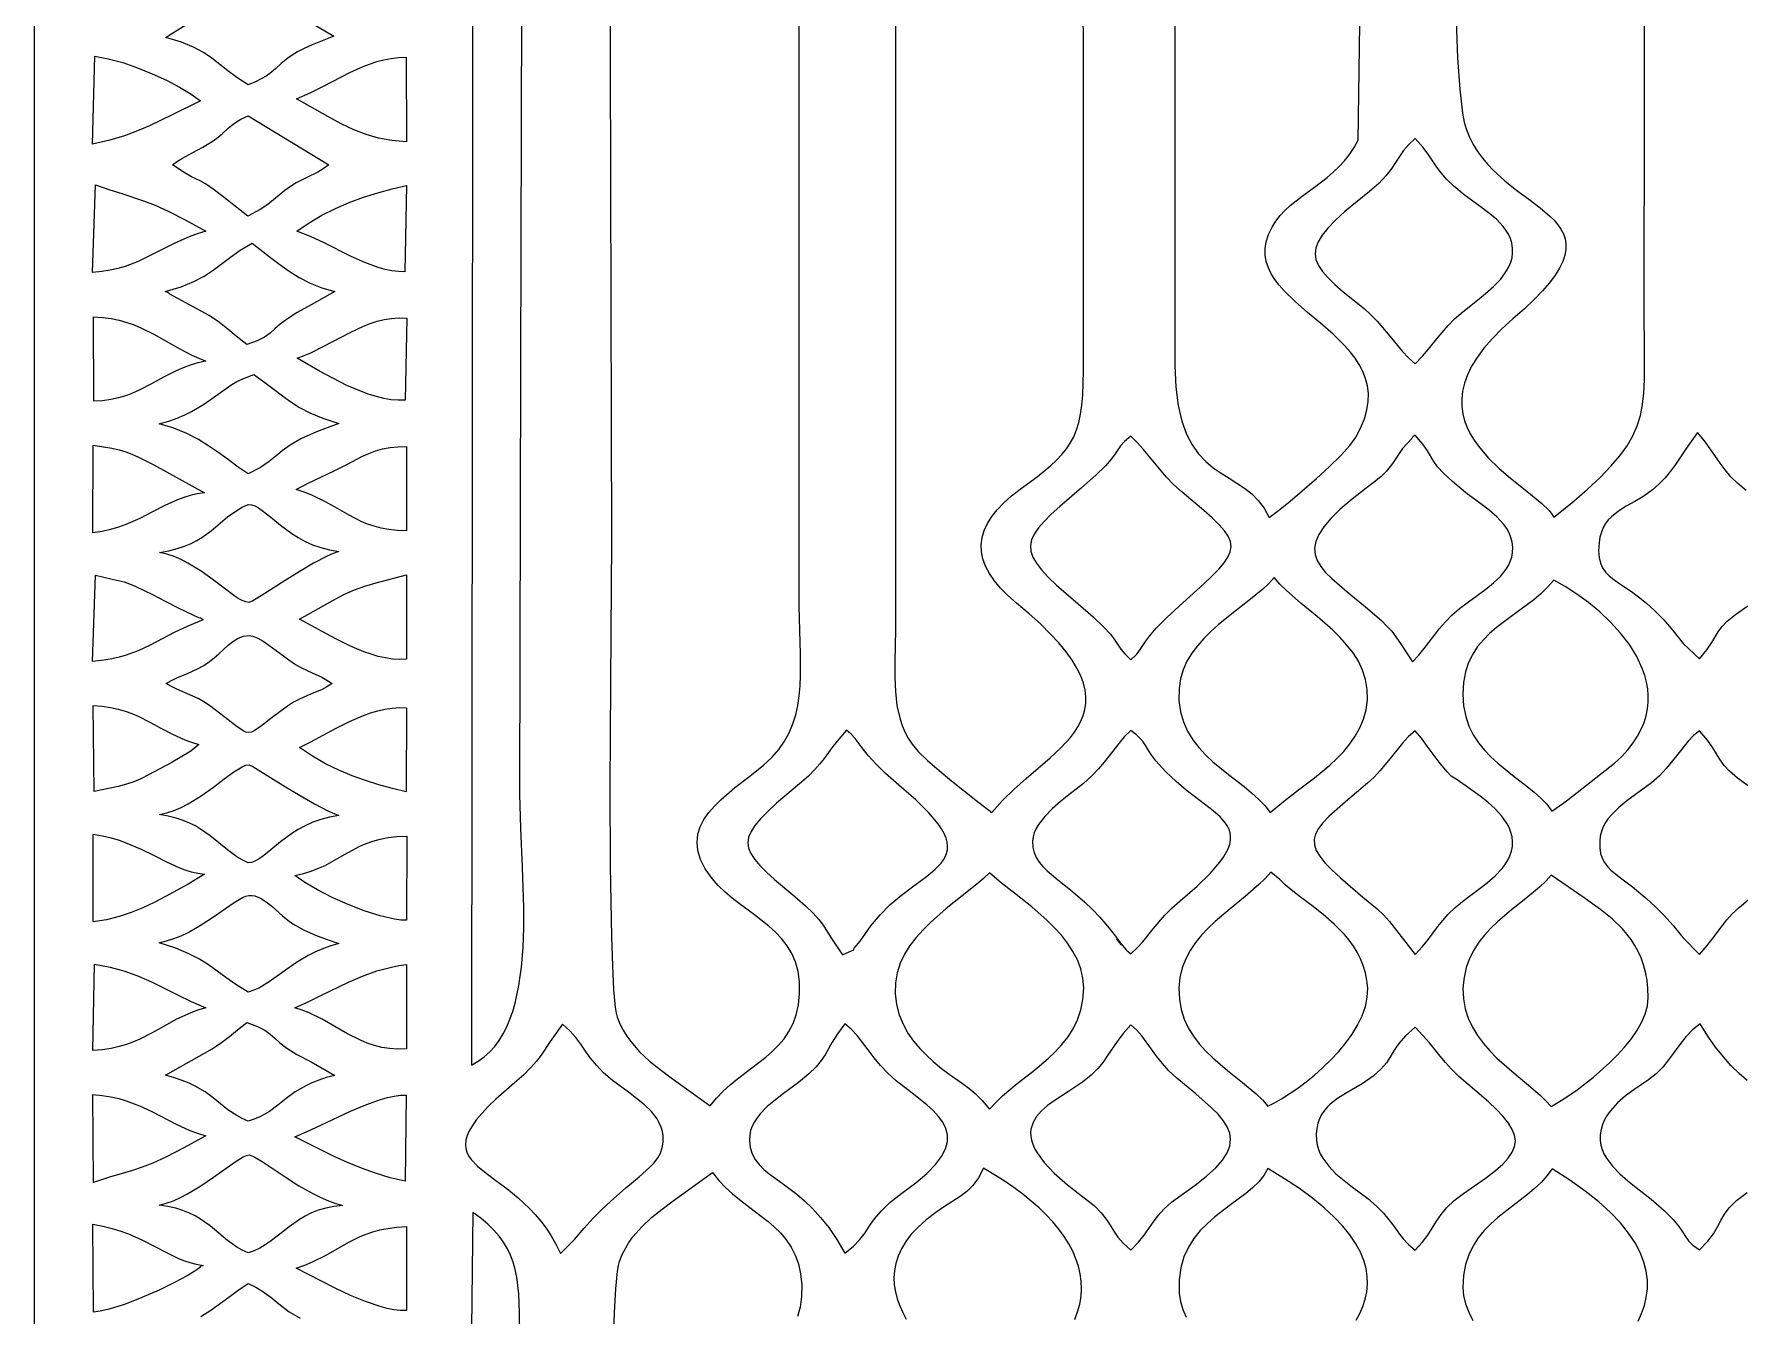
# Model space of a CAD drawing. Header units: millimetres. Extents: x 19522 to 20482, y 3580 to 5050.
# Drawn here: x 19522 to 20115, y 4254 to 4700 of the extents above; entities that cross this region are included whole.
import ezdxf

# ---------------------------------------------------------------- set-up
doc = ezdxf.new("R2010")
doc.units = ezdxf.units.MM
doc.header["$MEASUREMENT"] = 0
doc.layers.add('Default', color=7, linetype='Continuous')
doc.layers.add('Layer_1', color=1, linetype='Continuous')

msp = doc.modelspace()

# ---------------------------------------------------------------- linework, layer by layer
at = {"layer": 'Default'}
msp.add_lwpolyline([(19521.72, 3580.47), (20481.72, 3580.47), (20481.72, 5050.47), (19521.72, 5050.47)], close=True, dxfattribs=at)
at = {"layer": 'Layer_1'}
for points in [[(19674.39, 4898.93), (19673.83, 4341.27), (19676.11, 4342.57), (19678.2, 4344.09), (19680.1, 4345.82), (19681.83, 4347.74), (19683.39, 4349.85), (19684.79, 4352.13), (19686.04, 4354.58), (19687.14, 4357.18), (19688.11, 4359.92), (19688.94, 4362.78), (19690.26, 4368.86), (19691.16, 4375.31), (19691.7, 4382.06), (19691.94, 4389), (19691.95, 4396.04), (19691.5, 4410.09), (19690.87, 4423.46), (19690.55, 4435.44), (19690.95, 4583.75), (19691.57, 4834.69), (19691.62, 4898.93)], [(19918.39, 4822.85), (19918.29, 4584.37), (19918.59, 4576.85), (19919.4, 4570.44), (19920.66, 4565.04), (19922.31, 4560.52), (19924.3, 4556.76), (19926.55, 4553.64), (19929.02, 4551.04), (19931.64, 4548.84), (19934.36, 4546.93), (19937.11, 4545.19), (19939.84, 4543.49), (19942.48, 4541.72), (19944.99, 4539.75), (19947.29, 4537.47), (19949.34, 4534.76), (19951.06, 4531.5), (19954.3, 4533.93), (19958.33, 4537.18), (19967.49, 4545.08), (19971.96, 4549.21), (19975.93, 4553.11), (19979.07, 4556.52), (19981.06, 4559.18), (19982.87, 4562.58), (19984.2, 4565.82), (19985.06, 4568.91), (19985.5, 4571.85), (19985.55, 4574.65), (19985.23, 4577.32), (19984.57, 4579.88), (19983.62, 4582.33), (19982.4, 4584.67), (19980.94, 4586.93), (19979.27, 4589.11), (19977.43, 4591.21), (19973.34, 4595.24), (19968.93, 4599.09), (19964.44, 4602.84), (19960.14, 4606.57), (19956.26, 4610.34), (19954.55, 4612.27), (19953.06, 4614.23), (19951.79, 4616.25), (19950.79, 4618.32), (19950.08, 4620.46), (19949.7, 4622.68), (19949.68, 4624.98), (19950.04, 4627.38), (19950.83, 4629.89), (19952.08, 4632.5), (19953.36, 4634.54), (19954.87, 4636.45), (19956.57, 4638.24), (19958.42, 4639.94), (19962.49, 4643.19), (19966.82, 4646.38), (19971.19, 4649.74), (19973.31, 4651.54), (19975.34, 4653.45), (19977.26, 4655.5), (19979.04, 4657.71), (19980.65, 4660.12), (19982.05, 4662.73), (19985.14, 4880.44)], [(19721.55, 4870.1), (19722.09, 4647.65), (19722.45, 4523.22), (19722.19, 4491.45), (19721.92, 4438.01), (19722.02, 4410.34), (19722.41, 4385.85), (19722.74, 4375.69), (19723.18, 4367.41), (19723.73, 4361.36), (19724.06, 4359.29), (19724.42, 4357.91), (19725.39, 4355.57), (19726.51, 4353.38), (19727.76, 4351.33), (19729.14, 4349.4), (19732.21, 4345.87), (19735.64, 4342.67), (19739.33, 4339.71), (19743.18, 4336.88), (19750.99, 4331.22), (19756.76, 4327.07), (19758.96, 4329.75), (19761.3, 4332.17), (19763.73, 4334.39), (19766.23, 4336.45), (19771.28, 4340.29), (19776.13, 4344.06), (19778.4, 4346.04), (19780.51, 4348.15), (19782.43, 4350.43), (19784.12, 4352.93), (19785.54, 4355.69), (19786.65, 4358.77), (19787.43, 4362.21), (19787.83, 4366.06), (19787.79, 4370.14), (19787.29, 4373.8), (19786.38, 4377.09), (19785.09, 4380.06), (19783.48, 4382.74), (19781.59, 4385.19), (19779.46, 4387.44), (19777.15, 4389.53), (19772.15, 4393.45), (19766.94, 4397.28), (19764.38, 4399.27), (19761.9, 4401.37), (19759.56, 4403.63), (19757.4, 4406.09), (19755, 4409.5), (19753.37, 4412.73), (19752.46, 4415.79), (19752.19, 4418.7), (19752.5, 4421.46), (19753.32, 4424.09), (19754.59, 4426.59), (19756.25, 4428.99), (19758.21, 4431.28), (19760.43, 4433.49), (19765.36, 4437.69), (19770.5, 4441.67), (19775.32, 4445.53), (19778.17, 4448.2), (19780.58, 4450.96), (19782.58, 4453.82), (19784.2, 4456.77), (19785.49, 4459.83), (19786.48, 4462.98), (19787.2, 4466.24), (19787.7, 4469.61), (19788, 4473.09), (19788.14, 4476.68), (19788.1, 4484.21), (19787.87, 4492.23), (19787.73, 4500.76), (19787.72, 4765.03)], [(19821.22, 4765.92), (19821.16, 4492.6), (19820.96, 4481.39), (19820.93, 4476.11), (19821.12, 4471.04), (19821.68, 4466.17), (19822.74, 4461.5), (19823.5, 4459.24), (19824.44, 4457.03), (19825.57, 4454.87), (19826.92, 4452.76), (19829.09, 4450.22), (19832.35, 4447.08), (19836.33, 4443.59), (19840.68, 4439.98), (19849.05, 4433.33), (19854.63, 4429.01), (19858.34, 4433.22), (19862.38, 4437.15), (19866.59, 4440.88), (19870.82, 4444.47), (19874.9, 4448), (19878.66, 4451.53), (19881.95, 4455.12), (19883.37, 4456.97), (19884.6, 4458.86), (19885.63, 4460.8), (19886.45, 4462.8), (19887.02, 4464.86), (19887.33, 4467.01), (19887.36, 4469.24), (19887.08, 4471.56), (19886.48, 4473.99), (19885.54, 4476.52), (19884.24, 4479.18), (19882.55, 4481.96), (19880.46, 4484.88), (19877.95, 4487.95), (19874.99, 4491.17), (19871.56, 4494.55), (19867.65, 4498.1), (19863.24, 4501.83), (19860.25, 4504.43), (19857.68, 4507.02), (19855.53, 4509.58), (19853.8, 4512.12), (19852.48, 4514.64), (19851.57, 4517.14), (19851.07, 4519.63), (19850.98, 4522.1), (19851.29, 4524.56), (19852.01, 4527), (19853.12, 4529.43), (19854.62, 4531.85), (19856.52, 4534.26), (19858.81, 4536.66), (19861.49, 4539.05), (19864.56, 4541.43), (19870.37, 4545.74), (19875.16, 4549.63), (19877.19, 4551.51), (19878.99, 4553.4), (19880.57, 4555.36), (19881.94, 4557.41), (19883.11, 4559.61), (19884.09, 4561.98), (19884.89, 4564.58), (19885.52, 4567.44), (19885.99, 4570.61), (19886.3, 4574.13), (19886.51, 4582.38), (19886.44, 4821.24)], [(20016.05, 4704.18), (20016.58, 4691.28), (20017.33, 4680.46), (20018.31, 4672.1), (20018.9, 4668.96), (20019.56, 4666.57), (20020.69, 4663.76), (20022.02, 4661.14), (20023.54, 4658.69), (20025.22, 4656.4), (20027.03, 4654.25), (20028.95, 4652.24), (20033.01, 4648.55), (20037.22, 4645.23), (20041.36, 4642.15), (20045.24, 4639.22), (20048.66, 4636.31), (20050.14, 4634.83), (20051.43, 4633.31), (20052.51, 4631.75), (20053.35, 4630.12), (20053.92, 4628.42), (20054.21, 4626.62), (20054.19, 4624.72), (20053.83, 4622.7), (20053.1, 4620.55), (20051.99, 4618.25), (20050.47, 4615.79), (20048.52, 4613.15), (20046.1, 4610.33), (20043.19, 4607.3), (20039.78, 4604.06), (20035.83, 4600.59), (20031.92, 4597.08), (20028.55, 4593.68), (20025.7, 4590.39), (20023.34, 4587.2), (20021.45, 4584.11), (20020, 4581.12), (20018.96, 4578.24), (20018.3, 4575.44), (20018, 4572.75), (20018.04, 4570.14), (20018.39, 4567.62), (20019.01, 4565.19), (20019.89, 4562.84), (20021, 4560.58), (20022.31, 4558.4), (20023.8, 4556.3), (20027.2, 4552.32), (20030.98, 4548.63), (20034.95, 4545.22), (20038.88, 4542.05), (20042.56, 4539.13), (20045.8, 4536.43), (20048.37, 4533.93), (20049.34, 4532.75), (20050.06, 4531.61), (20056.24, 4536.7), (20061.56, 4541.29), (20066.09, 4545.47), (20069.88, 4549.34), (20073.01, 4552.98), (20075.54, 4556.48), (20077.52, 4559.92), (20079.02, 4563.4), (20080.11, 4567), (20080.85, 4570.81), (20081.31, 4574.92), (20081.53, 4579.42), (20081.57, 4589.92), (20081.48, 4603.03), (20081.72, 4824.48)], [(20116.86, 4540.96), (20113.96, 4543.37), (20111.59, 4545.73), (20109.59, 4548.06), (20107.81, 4550.43), (20104.35, 4555.42), (20102.36, 4558.15), (20100.01, 4561.08), (20095.85, 4555.17), (20092.33, 4549.98), (20090.58, 4547.6), (20088.72, 4545.35), (20086.67, 4543.2), (20084.32, 4541.13), (20081.27, 4538.95), (20078.21, 4537.12), (20075.23, 4535.45), (20072.47, 4533.74), (20070.02, 4531.8), (20068.95, 4530.69), (20068.01, 4529.45), (20067.2, 4528.05), (20066.55, 4526.48), (20066.05, 4524.71), (20065.74, 4522.72), (20065.59, 4519.94), (20065.74, 4517.63), (20066.2, 4515.68), (20066.95, 4514.04), (20067.98, 4512.6), (20069.28, 4511.3), (20070.84, 4510.05), (20072.65, 4508.77), (20076.99, 4505.8), (20079.5, 4503.94), (20082.22, 4501.74), (20085.14, 4499.1), (20088.26, 4495.94), (20091.55, 4492.19), (20095.02, 4487.76), (20100.69, 4482.38), (20103.23, 4485.57), (20104.9, 4488.06), (20107.12, 4491.85), (20108.42, 4493.59), (20110.33, 4495.52), (20113.23, 4497.87), (20117.5, 4500.86)], [(20118.01, 4437.95), (20113.91, 4440.92), (20111.09, 4443.34), (20109.19, 4445.41), (20107.84, 4447.33), (20105.34, 4451.5), (20103.46, 4454.16), (20100.69, 4457.45), (20098.6, 4455.82), (20096.71, 4453.87), (20093.11, 4449.3), (20091.22, 4446.82), (20089.13, 4444.29), (20086.76, 4441.78), (20084, 4439.37), (20078.37, 4435.27), (20075.42, 4433.1), (20072.59, 4430.79), (20070.07, 4428.27), (20068.97, 4426.93), (20068.01, 4425.52), (20067.21, 4424.03), (20066.59, 4422.47), (20066.17, 4420.82), (20065.97, 4419.08), (20065.99, 4416.79), (20066.27, 4414.83), (20066.81, 4413.13), (20067.6, 4411.62), (20068.63, 4410.25), (20069.9, 4408.95), (20073.16, 4406.31), (20077.33, 4403.16), (20082.36, 4399.01), (20085.2, 4396.4), (20088.23, 4393.34), (20091.47, 4389.77), (20094.9, 4385.62), (20100.69, 4379.69), (20103.36, 4382.84), (20105.41, 4385.48), (20108.61, 4389.79), (20110.19, 4391.76), (20112.07, 4393.8), (20114.46, 4396.06), (20117.6, 4398.68)], [(20117.19, 4335.87), (20114.48, 4338.31), (20111.73, 4341.03), (20108.97, 4344.08), (20106.23, 4347.49), (20103.54, 4351.32), (20100.94, 4355.61), (20098.23, 4353.45), (20095.89, 4351.03), (20093.81, 4348.45), (20091.86, 4345.78), (20089.92, 4343.13), (20087.87, 4340.57), (20085.59, 4338.2), (20082.95, 4336.09), (20077.87, 4332.7), (20074.99, 4330.57), (20072.19, 4328.13), (20069.68, 4325.37), (20068.6, 4323.87), (20067.68, 4322.28), (20066.95, 4320.61), (20066.43, 4318.85), (20066.14, 4317), (20066.13, 4315.05), (20066.35, 4313.46), (20066.81, 4311.92), (20067.46, 4310.41), (20068.3, 4308.95), (20070.42, 4306.15), (20072.98, 4303.52), (20075.8, 4301.05), (20078.68, 4298.76), (20083.9, 4294.68), (20088.41, 4290.72), (20091.47, 4287.61), (20093.46, 4285.2), (20094.77, 4283.28), (20095.76, 4281.68), (20096.83, 4280.22), (20098.35, 4278.73), (20100.69, 4277), (20103.57, 4280.02), (20105.53, 4282.65), (20106.91, 4285.02), (20108.05, 4287.24), (20109.3, 4289.42), (20111.02, 4291.69), (20113.55, 4294.15), (20117.23, 4296.92)], [(19883.47, 4252.81), (19884.49, 4255.48), (19885.23, 4258.14), (19885.68, 4260.8), (19885.86, 4263.46), (19885.77, 4266.11), (19885.41, 4268.74), (19884.78, 4271.37), (19883.91, 4273.98), (19882.78, 4276.58), (19881.41, 4279.15), (19879.8, 4281.7), (19877.96, 4284.23), (19875.89, 4286.73), (19873.59, 4289.19), (19871.08, 4291.63), (19868.36, 4294.02), (19865.43, 4296.38), (19862.3, 4298.7), (19858.98, 4300.98), (19851.77, 4305.39), (19850.04, 4302.06), (19848.11, 4299.45), (19845.98, 4297.35), (19843.63, 4295.57), (19838.23, 4292.11), (19835.15, 4290.05), (19831.81, 4287.48), (19829.02, 4284.97), (19826.66, 4282.44), (19824.73, 4279.91), (19823.2, 4277.38), (19822.04, 4274.85), (19821.24, 4272.33), (19820.77, 4269.83), (19820.61, 4267.34), (19820.74, 4264.87), (19821.13, 4262.42), (19821.76, 4260.01), (19822.62, 4257.63), (19823.67, 4255.29), (19824.9, 4253)], [(19981.27, 4252.56), (19982.56, 4254.96), (19983.63, 4257.41), (19984.44, 4259.92), (19984.99, 4262.49), (19985.23, 4265.11), (19985.16, 4267.8), (19984.74, 4270.55), (19983.95, 4273.37), (19982.77, 4276.25), (19981.17, 4279.19), (19979.14, 4282.21), (19976.64, 4285.29), (19973.66, 4288.44), (19970.17, 4291.66), (19966.14, 4294.95), (19961.56, 4298.32), (19956.39, 4301.77), (19950.63, 4305.28), (19949.23, 4302.91), (19947.44, 4300.71), (19945.32, 4298.64), (19942.93, 4296.64), (19937.67, 4292.71), (19932.21, 4288.53), (19929.59, 4286.23), (19927.13, 4283.74), (19924.91, 4281), (19923, 4277.97), (19921.46, 4274.6), (19920.37, 4270.85), (19919.81, 4266.67), (19919.83, 4262.01), (19920.24, 4259.11), (19921.04, 4256.32), (19922.19, 4253.62)], [(20079.29, 4252.3), (20080.52, 4254.95), (20081.49, 4257.69), (20082.18, 4260.53), (20082.54, 4263.46), (20082.55, 4266.48), (20082.16, 4269.6), (20081.35, 4272.79), (20080.09, 4276.08), (20078.33, 4279.45), (20076.04, 4282.9), (20073.2, 4286.43), (20069.76, 4290.04), (20065.7, 4293.72), (20060.97, 4297.48), (20055.55, 4301.31), (20049.4, 4305.22), (20047.64, 4302.75), (20045.6, 4300.46), (20043.34, 4298.32), (20040.91, 4296.28), (20035.77, 4292.33), (20030.6, 4288.27), (20028.15, 4286.08), (20025.85, 4283.74), (20023.76, 4281.2), (20021.94, 4278.42), (20020.44, 4275.35), (20019.31, 4271.94), (20018.61, 4268.17), (20018.4, 4263.97), (20018.65, 4261.14), (20019.34, 4258.27), (20020.43, 4255.39), (20021.87, 4252.5)], [(19723.17, 4245.1), (19723.5, 4255.25), (19723.93, 4263.53), (19724.49, 4269.58), (19724.82, 4271.66), (19725.18, 4273.04), (19726.15, 4275.38), (19727.27, 4277.56), (19728.52, 4279.61), (19729.9, 4281.54), (19732.97, 4285.08), (19736.4, 4288.27), (19740.08, 4291.23), (19743.93, 4294.06), (19751.75, 4299.73), (19757.52, 4303.87), (19759.72, 4301.2), (19762.06, 4298.77), (19764.49, 4296.55), (19766.99, 4294.49), (19772.04, 4290.65), (19776.89, 4286.88), (19779.16, 4284.9), (19781.27, 4282.79), (19783.19, 4280.52), (19784.87, 4278.02), (19786.29, 4275.25), (19787.41, 4272.17), (19788.19, 4268.73), (19788.59, 4264.88), (19788.55, 4260.8), (19788.05, 4257.14), (19787.13, 4253.85)], [(19690.54, 3732.01), (19690.55, 4247.65), (19690.49, 4255.14), (19690.19, 4261.72), (19689.5, 4267.55), (19688.95, 4270.21), (19688.25, 4272.74), (19687.35, 4275.15), (19686.26, 4277.45), (19684.94, 4279.67), (19683.38, 4281.82), (19681.56, 4283.91), (19679.45, 4285.98), (19677.03, 4288.02), (19674.29, 4290.07), (19673.83, 4249.69), (19673.85, 3732.01)], [(19579.7, 4253.94), (19583.11, 4256.07), (19589.44, 4260.62), (19592.66, 4262.99), (19596.1, 4265.38), (19598.76, 4264.04), (19600.86, 4262.82), (19602.55, 4261.68), (19603.99, 4260.56), (19606.76, 4258.25), (19610.4, 4255.54), (19614.26, 4253.29)]]:
    msp.add_lwpolyline(points, dxfattribs=at)
for points in [[(19625.93, 4698.84), (19618.39, 4695.84), (19615.57, 4694.54), (19613.28, 4693.33), (19611.42, 4692.22), (19609.92, 4691.19), (19607.65, 4689.29), (19605.8, 4687.53), (19603.71, 4685.8), (19602.37, 4684.9), (19600.71, 4683.96), (19598.66, 4682.97), (19596.13, 4681.92), (19592.24, 4684.42), (19589.05, 4686.79), (19583.53, 4691.15), (19580.6, 4693.14), (19577.16, 4695), (19572.91, 4696.74), (19567.54, 4698.35), (19569.01, 4699.46), (19571.7, 4701.01), (19596.13, 4716.51)], [(19579.57, 4676.34), (19569.94, 4671.64), (19561.81, 4667.64), (19557.68, 4665.87), (19553.18, 4664.22), (19548.05, 4662.7), (19542.05, 4661.27), (19542.87, 4691.89), (19547.52, 4691), (19552.51, 4689.62), (19557.66, 4687.85), (19562.79, 4685.78), (19567.72, 4683.5), (19572.28, 4681.11), (19576.28, 4678.69)], [(19651.23, 4662.15), (19646.09, 4662.53), (19641.45, 4663.35), (19637.1, 4664.61), (19632.85, 4666.28), (19628.51, 4668.37), (19623.87, 4670.87), (19612.94, 4677.03), (19617.74, 4679.14), (19622.38, 4681.48), (19631.52, 4686.23), (19636.15, 4688.31), (19640.9, 4689.98), (19643.34, 4690.62), (19645.84, 4691.09), (19648.41, 4691.38), (19651.05, 4691.47)], [(19624.23, 4654.07), (19622.23, 4652.69), (19620.3, 4651.56), (19616.57, 4649.71), (19612.83, 4647.82), (19610.89, 4646.63), (19608.87, 4645.17), (19602.93, 4640.33), (19600.3, 4638.58), (19596.03, 4636.25), (19588.96, 4641.86), (19584.29, 4645.41), (19581.35, 4647.45), (19579.5, 4648.52), (19576.44, 4649.95), (19573.91, 4651.4), (19569.85, 4654.07), (19571.61, 4655.35), (19573.36, 4656.45), (19576.86, 4658.36), (19580.38, 4660.21), (19583.94, 4662.4), (19585.72, 4663.72), (19587.08, 4664.87), (19589.22, 4666.86), (19590.35, 4667.82), (19591.77, 4668.82), (19593.63, 4669.93), (19596.13, 4671.19)], [(20001.83, 4584.99), (20004.42, 4587.67), (20006.49, 4590.03), (20009.8, 4594.2), (20013.27, 4598.28), (20015.54, 4600.54), (20018.42, 4603.07), (20023.52, 4607.08), (20026.33, 4609.35), (20029.08, 4611.81), (20031.57, 4614.43), (20033.63, 4617.24), (20034.44, 4618.71), (20035.06, 4620.23), (20035.49, 4621.79), (20035.69, 4623.4), (20035.66, 4625.19), (20035.39, 4626.88), (20034.91, 4628.47), (20034.24, 4629.97), (20033.39, 4631.38), (20032.4, 4632.72), (20030.04, 4635.2), (20027.33, 4637.48), (20024.44, 4639.61), (20018.8, 4643.71), (20015.23, 4646.69), (20012.66, 4649.15), (20010.81, 4651.28), (20009.38, 4653.26), (20006.56, 4657.47), (20004.59, 4660.08), (20001.83, 4663.25), (19999.57, 4661.17), (19997.82, 4659.11), (19994.98, 4654.88), (19993.45, 4652.64), (19991.58, 4650.24), (19989.14, 4647.67), (19985.92, 4644.87), (19977.39, 4637.85), (19974.12, 4634.86), (19971.48, 4632.15), (19969.47, 4629.68), (19968.06, 4627.39), (19967.25, 4625.24), (19967.01, 4623.19), (19967.33, 4621.17), (19968.2, 4619.15), (19969.61, 4617.07), (19971.53, 4614.89), (19973.95, 4612.56), (19976.85, 4610.02), (19984.07, 4604.16), (19986.34, 4602.12), (19988.57, 4599.77), (19992.96, 4594.55), (19997.34, 4589.34), (19999.56, 4587.01)], [(19581.37, 4631.06), (19578.35, 4630.1), (19575.58, 4629.09), (19570.64, 4626.94), (19566.24, 4624.73), (19562.09, 4622.56), (19557.89, 4620.56), (19553.34, 4618.83), (19550.84, 4618.11), (19548.15, 4617.5), (19545.21, 4617.02), (19542.01, 4616.68), (19543.02, 4647.18), (19547.99, 4645.45), (19552.2, 4644.11), (19559.75, 4641.65), (19563.8, 4640.06), (19568.51, 4637.93), (19574.25, 4635)], [(19650.65, 4616.94), (19648.35, 4616.99), (19646.03, 4617.28), (19643.71, 4617.75), (19641.38, 4618.41), (19636.69, 4620.15), (19631.98, 4622.29), (19622.52, 4627.03), (19617.8, 4629.24), (19613.08, 4631.09), (19617.3, 4634.01), (19621.77, 4636.62), (19626.44, 4638.95), (19631.28, 4641.01), (19636.22, 4642.82), (19641.22, 4644.39), (19646.22, 4645.73), (19651.18, 4646.88)], [(19618, 4605.44), (19613.2, 4602.85), (19609.77, 4600.63), (19607.31, 4598.72), (19605.44, 4597.07), (19603.74, 4595.6), (19601.82, 4594.25), (19599.28, 4592.97), (19595.72, 4591.68), (19591.97, 4594.52), (19589.06, 4596.97), (19586.18, 4599.29), (19582.52, 4601.76), (19568.85, 4609.12), (19568.57, 4609.54), (19568.17, 4609.75), (19567.33, 4610.07), (19572.8, 4611.71), (19577.2, 4613.51), (19580.82, 4615.44), (19583.95, 4617.51), (19589.94, 4622), (19593.36, 4624.4), (19597.48, 4626.89), (19603.92, 4621.92), (19607.12, 4619.46), (19610.43, 4617.1), (19613.91, 4614.92), (19617.66, 4612.98), (19621.74, 4611.35), (19626.24, 4610.1)], [(19542.34, 4601.31), (19545.52, 4601.09), (19548.5, 4600.68), (19551.3, 4600.1), (19553.95, 4599.35), (19556.46, 4598.48), (19558.86, 4597.49), (19563.4, 4595.25), (19572.1, 4590.33), (19576.59, 4587.98), (19578.96, 4586.91), (19581.42, 4585.93), (19578.6, 4585.29), (19575.97, 4584.5), (19573.49, 4583.58), (19571.15, 4582.55), (19566.74, 4580.31), (19562.5, 4577.97), (19558.19, 4575.75), (19555.93, 4574.75), (19553.57, 4573.87), (19551.07, 4573.12), (19548.4, 4572.53), (19545.53, 4572.13), (19542.44, 4571.94)], [(19650.67, 4572.29), (19648.28, 4572.27), (19645.82, 4572.5), (19643.3, 4572.93), (19640.74, 4573.56), (19638.16, 4574.35), (19635.58, 4575.29), (19630.46, 4577.47), (19625.53, 4579.93), (19620.92, 4582.46), (19613.19, 4586.96), (19615.56, 4587.8), (19617.9, 4588.79), (19622.48, 4591.04), (19631.57, 4595.9), (19636.2, 4598.07), (19638.57, 4598.98), (19640.99, 4599.75), (19643.46, 4600.35), (19645.99, 4600.74), (19648.6, 4600.9), (19651.28, 4600.8)], [(19627.61, 4564.22), (19619.94, 4561.36), (19614.49, 4558.9), (19610.7, 4556.73), (19607.97, 4554.76), (19605.73, 4552.87), (19603.39, 4550.97), (19600.39, 4548.95), (19596.13, 4546.71), (19592.63, 4549.1), (19589.28, 4551.55), (19585.95, 4554), (19582.51, 4556.38), (19578.85, 4558.64), (19574.83, 4560.72), (19570.34, 4562.54), (19565.24, 4564.05), (19568.51, 4565.02), (19571.45, 4566.08), (19574.09, 4567.19), (19576.46, 4568.35), (19580.57, 4570.77), (19584.09, 4573.21), (19587.3, 4575.58), (19590.51, 4577.77), (19592.21, 4578.77), (19594.02, 4579.68), (19595.98, 4580.49), (19598.12, 4581.19), (19601.97, 4578.49), (19605.19, 4576.03), (19608.08, 4573.79), (19610.92, 4571.72), (19614, 4569.77), (19617.62, 4567.9), (19622.06, 4566.06)], [(20000.91, 4481.35), (20003.05, 4483.68), (20004.96, 4486.01), (20008.51, 4490.67), (20010.33, 4492.99), (20012.34, 4495.31), (20014.61, 4497.63), (20017.26, 4499.94), (20020.32, 4502.27), (20023.39, 4504.48), (20026.35, 4506.63), (20029.09, 4508.81), (20031.5, 4511.1), (20033.48, 4513.57), (20034.26, 4514.89), (20034.9, 4516.3), (20035.37, 4517.79), (20035.66, 4519.37), (20035.74, 4521.2), (20035.55, 4522.95), (20035.12, 4524.6), (20034.47, 4526.18), (20033.64, 4527.68), (20032.64, 4529.1), (20030.26, 4531.74), (20027.54, 4534.14), (20024.7, 4536.32), (20019.48, 4540.15), (20014.8, 4544.01), (20011.65, 4546.94), (20009.62, 4549.2), (20008.3, 4551.07), (20006.13, 4554.74), (20004.45, 4557.09), (20001.83, 4560.14), (20001.14, 4559.72), (20000.84, 4559.46), (20000.65, 4559.06), (19997.44, 4555.54), (19995.57, 4552.79), (19993.92, 4550.3), (19991.82, 4547.67), (19989.89, 4545.71), (19987.7, 4543.9), (19984.8, 4541.72), (19979.87, 4537.87), (19975.8, 4534.39), (19972.55, 4531.22), (19970.08, 4528.33), (19968.33, 4525.68), (19967.27, 4523.22), (19966.85, 4520.92), (19967.02, 4518.73), (19967.75, 4516.61), (19968.99, 4514.53), (19970.69, 4512.44), (19972.81, 4510.3), (19978.13, 4505.72), (19984.61, 4500.47), (19990.1, 4495.74), (19992.03, 4493.84), (19993.67, 4492), (19996.78, 4487.71)], [(19542.28, 4556.71), (19548.78, 4555.68), (19551.3, 4555.07), (19553.56, 4554.36), (19555.72, 4553.52), (19557.96, 4552.5), (19563.36, 4549.82), (19580.93, 4540.16), (19578.42, 4539.77), (19576.03, 4539.21), (19573.73, 4538.5), (19571.52, 4537.66), (19567.22, 4535.69), (19562.93, 4533.49), (19558.48, 4531.25), (19553.66, 4529.16), (19551.06, 4528.22), (19548.3, 4527.4), (19545.35, 4526.71), (19542.19, 4526.17)], [(19651.2, 4526.9), (19647.99, 4527.02), (19645.07, 4527.34), (19642.38, 4527.84), (19639.89, 4528.5), (19637.57, 4529.29), (19635.38, 4530.21), (19631.26, 4532.31), (19627.22, 4534.63), (19622.99, 4537.01), (19618.28, 4539.27), (19615.66, 4540.31), (19612.8, 4541.26), (19617.02, 4543.46), (19621.43, 4545.58), (19625.98, 4547.76), (19630.63, 4550.11), (19635.67, 4552.71), (19638.06, 4553.79), (19640.44, 4554.69), (19642.88, 4555.4), (19645.45, 4555.9), (19648.2, 4556.16), (19651.2, 4556.17)], [(19902.97, 4482.12), (19905.01, 4484.11), (19906.25, 4485.63), (19908.07, 4488.45), (19909.5, 4490.37), (19911.84, 4493.04), (19915.54, 4496.76), (19921.01, 4501.85), (19928.31, 4508.47), (19931.19, 4511.19), (19933.56, 4513.62), (19935.41, 4515.79), (19936.75, 4517.77), (19937.56, 4519.63), (19937.84, 4521.42), (19937.59, 4523.19), (19936.81, 4525.02), (19935.5, 4526.96), (19933.65, 4529.06), (19931.26, 4531.39), (19928.32, 4534.01), (19920.81, 4540.36), (19917.85, 4543.01), (19915.34, 4545.58), (19911.2, 4550.53), (19907.4, 4555.24), (19905.33, 4557.53), (19902.97, 4559.79), (19900.74, 4557.92), (19899.38, 4556.45), (19897.58, 4553.7), (19896.3, 4551.92), (19894.19, 4549.51), (19890.83, 4546.23), (19885.8, 4541.82), (19878.29, 4535.39), (19875.29, 4532.66), (19872.81, 4530.18), (19870.84, 4527.91), (19869.39, 4525.79), (19868.47, 4523.77), (19868.08, 4521.79), (19868.23, 4519.82), (19868.91, 4517.79), (19870.14, 4515.65), (19871.92, 4513.36), (19874.25, 4510.85), (19877.14, 4508.09), (19884.62, 4501.58), (19889.85, 4497.01), (19893.47, 4493.55), (19895.86, 4490.95), (19897.41, 4488.97), (19899.54, 4485.82), (19900.9, 4484.17)], [(19627.67, 4519.73), (19625.72, 4519.01), (19623.58, 4518.06), (19618.88, 4515.63), (19613.9, 4512.72), (19608.98, 4509.67), (19600.6, 4504.31), (19597.8, 4502.62), (19596.38, 4501.99), (19595.27, 4502.19), (19594.02, 4502.68), (19592.63, 4503.45), (19591.12, 4504.45), (19587.74, 4506.95), (19583.93, 4509.89), (19579.74, 4512.92), (19575.21, 4515.73), (19572.84, 4516.96), (19570.4, 4518), (19567.9, 4518.83), (19565.35, 4519.41), (19568.6, 4520.01), (19571.48, 4520.73), (19574.02, 4521.57), (19576.27, 4522.5), (19578.27, 4523.51), (19580.07, 4524.59), (19583.22, 4526.91), (19588.92, 4531.74), (19592.17, 4534.04), (19594.04, 4535.11), (19596.13, 4536.11), (19597.28, 4536), (19598.47, 4535.59), (19599.73, 4534.91), (19601.05, 4534), (19603.98, 4531.65), (19607.36, 4528.87), (19611.31, 4525.96), (19613.53, 4524.57), (19615.93, 4523.26), (19618.54, 4522.08), (19621.35, 4521.08), (19624.39, 4520.28)], [(19543.03, 4511.55), (19548.87, 4510.16), (19552.99, 4509.14), (19554.93, 4508.5), (19557.09, 4507.63), (19562.9, 4504.76), (19567.28, 4502.45), (19572.06, 4500.08), (19579.12, 4496.69), (19579.38, 4496.79), (19579.75, 4496.58), (19580.54, 4495.94), (19575.12, 4493.84), (19570.41, 4491.62), (19562.06, 4487.24), (19557.87, 4485.27), (19553.32, 4483.59), (19550.82, 4482.89), (19548.12, 4482.3), (19545.2, 4481.83), (19542.02, 4481.49)], [(19651.22, 4482.28), (19648.79, 4482.2), (19646.32, 4482.35), (19643.84, 4482.73), (19641.34, 4483.3), (19638.84, 4484.03), (19636.35, 4484.91), (19631.43, 4487), (19626.66, 4489.37), (19622.12, 4491.82), (19614.03, 4496.19), (19625.28, 4502.63), (19629.43, 4504.74), (19633.11, 4506.36), (19636.74, 4507.68), (19640.69, 4508.86), (19651.16, 4511.58)], [(19951.42, 4428.99), (19956.09, 4432.91), (19961.32, 4436.89), (19966.78, 4441.04), (19972.11, 4445.47), (19974.62, 4447.82), (19976.97, 4450.28), (19979.12, 4452.87), (19981.01, 4455.6), (19982.61, 4458.48), (19983.87, 4461.52), (19984.75, 4464.75), (19985.21, 4468.17), (19985.17, 4471.83), (19984.6, 4475.28), (19983.55, 4478.53), (19982.08, 4481.59), (19980.25, 4484.49), (19978.11, 4487.24), (19975.73, 4489.86), (19973.17, 4492.37), (19967.7, 4497.14), (19962.19, 4501.68), (19957.08, 4506.14), (19954.83, 4508.39), (19952.86, 4510.67), (19951, 4508.66), (19948.88, 4506.67), (19944.03, 4502.67), (19938.72, 4498.56), (19933.36, 4494.22), (19930.79, 4491.92), (19928.37, 4489.53), (19926.14, 4487.01), (19924.16, 4484.36), (19922.47, 4481.57), (19921.14, 4478.61), (19920.21, 4475.47), (19919.73, 4472.15), (19919.72, 4467.9), (19920.25, 4464.03), (19921.27, 4460.5), (19922.71, 4457.28), (19924.51, 4454.32), (19926.62, 4451.6), (19928.98, 4449.07), (19931.53, 4446.69), (19936.93, 4442.27), (19942.37, 4438.04), (19944.95, 4435.91), (19947.36, 4433.71), (19949.54, 4431.42)], [(20049.35, 4429.55), (20053.54, 4432.43), (20054.84, 4433.42), (20071.17, 4446.15), (20073.63, 4448.48), (20075.77, 4450.84), (20077.61, 4453.2), (20079.15, 4455.57), (20080.41, 4457.94), (20081.39, 4460.32), (20082.12, 4462.68), (20082.6, 4465.04), (20082.84, 4467.39), (20082.85, 4469.72), (20082.66, 4472.04), (20082.26, 4474.33), (20081.67, 4476.59), (20080.9, 4478.83), (20078.88, 4483.2), (20076.29, 4487.4), (20073.22, 4491.41), (20069.77, 4495.2), (20066.03, 4498.74), (20062.1, 4502), (20058.06, 4504.95), (20054.01, 4507.56), (20050.05, 4509.8), (20047.87, 4507.32), (20045.52, 4505.04), (20043.03, 4502.93), (20040.44, 4500.95), (20035.19, 4497.16), (20030.09, 4493.32), (20027.72, 4491.27), (20025.52, 4489.07), (20023.54, 4486.67), (20021.82, 4484.03), (20020.4, 4481.11), (20019.33, 4477.86), (20018.66, 4474.23), (20018.43, 4470.18), (20018.68, 4466.11), (20019.39, 4462.42), (20020.52, 4459.08), (20022.01, 4456.03), (20023.82, 4453.26), (20025.88, 4450.71), (20028.15, 4448.35), (20030.57, 4446.15), (20035.68, 4442.05), (20040.79, 4438.12), (20043.22, 4436.12), (20045.49, 4434.05), (20047.55, 4431.88)], [(19625.33, 4473.86), (19623.48, 4472.67), (19621.63, 4471.7), (19617.86, 4470.11), (19613.96, 4468.44), (19611.92, 4467.36), (19609.82, 4466), (19604.44, 4462), (19600.78, 4459.12), (19598.26, 4457.38), (19597.25, 4456.94), (19596.31, 4456.79), (19595.37, 4456.93), (19594.36, 4457.36), (19591.81, 4459.12), (19588.1, 4462.06), (19582.65, 4466.21), (19580.69, 4467.52), (19578.76, 4468.6), (19574.99, 4470.32), (19571.28, 4471.91), (19569.43, 4472.81), (19567.58, 4473.86), (19569.51, 4474.93), (19571.39, 4475.81), (19575.07, 4477.34), (19578.79, 4479.03), (19580.72, 4480.13), (19582.73, 4481.48), (19584.31, 4482.75), (19585.89, 4484.19), (19589.15, 4487.15), (19590.86, 4488.48), (19592.63, 4489.56), (19594.48, 4490.3), (19596.43, 4490.59), (19597.78, 4490.34), (19599.45, 4489.6), (19601.32, 4488.52), (19603.3, 4487.21), (19607.17, 4484.38), (19610.22, 4482.09), (19612.6, 4480.51), (19614.7, 4479.3), (19618.35, 4477.55), (19621.72, 4476.01), (19623.46, 4475.06)], [(19579, 4452.67), (19577.59, 4451.5), (19576.19, 4450.37), (19569.37, 4446.25), (19561.53, 4442.16), (19558.78, 4440.79), (19556.35, 4439.72), (19553.87, 4438.84), (19550.99, 4438.05), (19542.62, 4436.28), (19542.23, 4466.19), (19545.37, 4465.93), (19548.26, 4465.51), (19550.92, 4464.93), (19553.39, 4464.22), (19555.69, 4463.4), (19557.85, 4462.49), (19561.9, 4460.48), (19565.8, 4458.33), (19569.78, 4456.21), (19574.1, 4454.27), (19576.46, 4453.42)], [(19651.04, 4436.26), (19646.31, 4437.41), (19641.6, 4438.69), (19636.93, 4440.14), (19632.28, 4441.81), (19627.66, 4443.74), (19623.06, 4445.98), (19618.49, 4448.57), (19613.95, 4451.57), (19617.94, 4453.6), (19622.21, 4455.92), (19626.71, 4458.35), (19631.41, 4460.7), (19636.25, 4462.77), (19638.71, 4463.64), (19641.2, 4464.38), (19643.7, 4464.95), (19646.2, 4465.33), (19648.72, 4465.51), (19651.23, 4465.45)], [(19802.69, 4379.55), (19806.13, 4381.12), (19806.72, 4381.31), (19806.69, 4381.43), (19806.84, 4381.83), (19807.47, 4382.74), (19808.87, 4384.36), (19812.55, 4389.62), (19815.81, 4393.51), (19819.24, 4396.9), (19822.72, 4399.87), (19826.14, 4402.52), (19832.36, 4407.14), (19834.94, 4409.29), (19837.01, 4411.44), (19837.83, 4412.54), (19838.48, 4413.67), (19838.95, 4414.84), (19839.22, 4416.07), (19839.29, 4417.35), (19839.13, 4418.71), (19838.74, 4420.15), (19838.09, 4421.69), (19837.19, 4423.33), (19836, 4425.08), (19832.75, 4428.97), (19828.21, 4433.44), (19822.29, 4438.57), (19817.74, 4442.54), (19814.32, 4445.89), (19811.81, 4448.71), (19809.94, 4451.07), (19807.19, 4454.75), (19805.81, 4456.24), (19804.11, 4457.59), (19801.44, 4454.53), (19799.42, 4451.99), (19796.4, 4447.84), (19794.92, 4445.93), (19793.16, 4443.92), (19790.87, 4441.67), (19787.82, 4439.02), (19779.85, 4432.26), (19776.76, 4429.42), (19774.25, 4426.87), (19772.31, 4424.56), (19770.94, 4422.44), (19770.12, 4420.45), (19769.85, 4418.53), (19770.12, 4416.65), (19770.91, 4414.74), (19772.22, 4412.75), (19774.03, 4410.64), (19776.34, 4408.34), (19779.14, 4405.8), (19786.17, 4399.81), (19789.83, 4396.62), (19792.51, 4394.06), (19794.49, 4391.89), (19796.01, 4389.91), (19798.72, 4385.65)], [(19902.97, 4379.94), (19905.17, 4382.01), (19907.14, 4384.14), (19910.79, 4388.61), (19914.83, 4393.36), (19917.28, 4395.83), (19920.15, 4398.38), (19926.03, 4403.46), (19930.59, 4407.89), (19933.94, 4411.74), (19935.19, 4413.49), (19936.17, 4415.12), (19936.89, 4416.64), (19937.38, 4418.08), (19937.63, 4419.43), (19937.67, 4420.71), (19937.5, 4421.94), (19937.13, 4423.11), (19936.59, 4424.23), (19935.88, 4425.33), (19934, 4427.48), (19931.6, 4429.62), (19925.61, 4434.21), (19922.23, 4436.83), (19918.72, 4439.77), (19915.18, 4443.12), (19911.71, 4446.94), (19910.28, 4448.79), (19909.3, 4450.26), (19908, 4452.54), (19907.31, 4453.57), (19906.37, 4454.68), (19904.98, 4455.98), (19902.97, 4457.58), (19900.68, 4455.28), (19898.76, 4453.06), (19895.45, 4448.7), (19893.74, 4446.48), (19891.78, 4444.17), (19889.44, 4441.74), (19886.53, 4439.14), (19881.42, 4435.14), (19878.51, 4432.83), (19875.64, 4430.33), (19873.03, 4427.68), (19870.88, 4424.9), (19870.04, 4423.47), (19869.39, 4422.01), (19868.97, 4420.54), (19868.79, 4419.04), (19868.89, 4416.98), (19869.32, 4415.11), (19870.06, 4413.39), (19871.09, 4411.78), (19872.38, 4410.24), (19873.92, 4408.72), (19877.62, 4405.61), (19882.02, 4402.12), (19886.94, 4397.9), (19889.54, 4395.42), (19892.2, 4392.64), (19894.9, 4389.52), (19897.62, 4386.01), (19899.72, 4383.06), (19899, 4383.88), (19898.07, 4385.13), (19899.54, 4383.46), (19901.36, 4381.32)], [(20001.83, 4379.66), (20004.37, 4382.5), (20006.41, 4385.01), (20009.72, 4389.41), (20011.39, 4391.5), (20013.33, 4393.66), (20015.73, 4395.99), (20018.8, 4398.59), (20023.98, 4402.42), (20026.84, 4404.6), (20029.61, 4406.98), (20032.08, 4409.58), (20033.14, 4410.97), (20034.05, 4412.43), (20034.78, 4413.95), (20035.32, 4415.55), (20035.63, 4417.22), (20035.69, 4418.96), (20035.52, 4420.57), (20035.13, 4422.12), (20034.56, 4423.61), (20033.82, 4425.05), (20031.93, 4427.78), (20029.62, 4430.29), (20027.06, 4432.58), (20024.42, 4434.67), (20019.53, 4438.21), (20016.09, 4440.57), (20014.38, 4441.7), (20012.89, 4443.17), (20010.15, 4446.57), (20006.01, 4452.13), (20004, 4454.81), (20001.83, 4457.45), (19999.55, 4455.41), (19997.45, 4453.18), (19993.55, 4448.4), (19989.66, 4443.59), (19987.57, 4441.32), (19985.3, 4439.22), (19977.58, 4432.76), (19971.86, 4427.66), (19969.77, 4425.47), (19968.21, 4423.45), (19967.19, 4421.54), (19966.71, 4419.68), (19966.79, 4417.81), (19967.43, 4415.87), (19968.65, 4413.82), (19970.45, 4411.58), (19972.84, 4409.1), (19975.83, 4406.32), (19983.66, 4399.64), (19988.62, 4395.54), (19990.83, 4393.51), (19992.94, 4391.21)], [(19565.25, 4428.31), (19567.86, 4428.9), (19570.4, 4429.74), (19572.87, 4430.79), (19575.27, 4432.02), (19579.83, 4434.82), (19584.03, 4437.83), (19587.84, 4440.73), (19591.2, 4443.21), (19594.08, 4444.96), (19595.32, 4445.45), (19596.43, 4445.65), (19597.75, 4445.02), (19600.56, 4443.33), (19609.14, 4437.97), (19614.16, 4434.91), (19619.17, 4432.03), (19623.8, 4429.61), (19627.67, 4427.98), (19624.4, 4427.43), (19621.37, 4426.63), (19618.56, 4425.62), (19615.96, 4424.44), (19613.55, 4423.13), (19611.33, 4421.73), (19607.38, 4418.81), (19603.99, 4416.02), (19601.06, 4413.67), (19599.73, 4412.76), (19598.47, 4412.08), (19597.28, 4411.67), (19596.13, 4411.57), (19594.09, 4412.59), (19592.23, 4413.68), (19588.92, 4416.03), (19582.89, 4420.95), (19579.61, 4423.28), (19577.77, 4424.36), (19575.76, 4425.37), (19573.54, 4426.28), (19571.07, 4427.08), (19568.32, 4427.76)], [(19575.25, 4404.08), (19567.42, 4399.79), (19563.51, 4397.79), (19559.56, 4395.95), (19555.51, 4394.3), (19551.32, 4392.9), (19546.93, 4391.78), (19542.31, 4390.99), (19542.21, 4421.54), (19545.45, 4420.96), (19548.48, 4420.22), (19551.32, 4419.37), (19554, 4418.41), (19558.95, 4416.29), (19563.49, 4414.05), (19567.8, 4411.88), (19572.03, 4409.95), (19574.17, 4409.14), (19576.36, 4408.46), (19578.61, 4407.93), (19580.95, 4407.59)], [(19651.15, 4391.56), (19649.16, 4391.67), (19646.95, 4391.98), (19641.97, 4393.14), (19636.51, 4394.89), (19630.87, 4397.08), (19625.35, 4399.55), (19620.22, 4402.16), (19615.8, 4404.75), (19612.38, 4407.17), (19615.38, 4407.86), (19618.09, 4408.69), (19620.57, 4409.63), (19622.85, 4410.66), (19627.01, 4412.89), (19630.93, 4415.17), (19634.95, 4417.31), (19637.12, 4418.25), (19639.44, 4419.09), (19641.97, 4419.78), (19644.75, 4420.31), (19647.83, 4420.65), (19651.24, 4420.78)], [(19853.8, 4408.06), (19851.77, 4406.12), (19849.48, 4404.15), (19844.32, 4400.03), (19838.78, 4395.63), (19833.3, 4390.85), (19830.73, 4388.29), (19828.33, 4385.6), (19826.18, 4382.77), (19824.33, 4379.79), (19822.83, 4376.64), (19821.74, 4373.32), (19821.12, 4369.82), (19821.02, 4366.11), (19821.47, 4362.32), (19822.42, 4358.77), (19823.78, 4355.46), (19825.49, 4352.4), (19827.46, 4349.57), (19829.62, 4346.99), (19831.9, 4344.65), (19834.21, 4342.54), (19837.2, 4340.1), (19839.83, 4338.14), (19844.45, 4334.91), (19846.64, 4333.27), (19848.87, 4331.35), (19851.26, 4328.98), (19853.9, 4325.95), (19856, 4328.31), (19858.32, 4330.55), (19863.44, 4334.84), (19868.86, 4339.07), (19874.19, 4343.49), (19876.7, 4345.85), (19879.03, 4348.36), (19881.14, 4351.03), (19882.98, 4353.91), (19884.49, 4357.03), (19885.63, 4360.41), (19886.35, 4364.1), (19886.6, 4368.11), (19886.34, 4371.46), (19885.59, 4374.69), (19884.42, 4377.78), (19882.86, 4380.76), (19880.98, 4383.61), (19878.82, 4386.35), (19876.44, 4388.98), (19873.9, 4391.49), (19868.52, 4396.21), (19863.09, 4400.52), (19858.05, 4404.47)], [(19950.57, 4327.03), (19952.87, 4328.16), (19955.41, 4329.58), (19960.98, 4333.22), (19963.9, 4335.4), (19966.84, 4337.79), (19969.74, 4340.36), (19972.56, 4343.09), (19975.23, 4345.96), (19977.7, 4348.94), (19979.92, 4352.02), (19981.83, 4355.17), (19983.37, 4358.37), (19984.51, 4361.6), (19985.17, 4364.82), (19985.31, 4368.03), (19985.05, 4370.76), (19984.54, 4373.36), (19983.79, 4375.83), (19982.83, 4378.19), (19981.68, 4380.44), (19980.36, 4382.58), (19978.88, 4384.63), (19977.27, 4386.59), (19973.72, 4390.24), (19969.87, 4393.61), (19965.89, 4396.73), (19961.93, 4399.66), (19958.66, 4402.18), (19956.67, 4403.95), (19954.75, 4405.73), (19951.67, 4408.26), (19949.71, 4406.08), (19947.53, 4403.97), (19942.67, 4399.81), (19937.46, 4395.61), (19932.29, 4391.2), (19929.84, 4388.87), (19927.54, 4386.42), (19925.45, 4383.83), (19923.61, 4381.08), (19922.07, 4378.15), (19920.87, 4375.02), (19920.07, 4371.66), (19919.71, 4368.06), (19919.84, 4364.17), (19920.46, 4360.58), (19921.52, 4357.25), (19922.95, 4354.17), (19924.72, 4351.3), (19926.76, 4348.63), (19929.02, 4346.13), (19931.45, 4343.77), (19936.6, 4339.38), (19941.79, 4335.26), (19946.59, 4331.21), (19948.71, 4329.15)], [(20049.06, 4326.81), (20053.13, 4329.24), (20058.19, 4332.7), (20063.78, 4337.02), (20069.4, 4341.99), (20072.08, 4344.67), (20074.6, 4347.44), (20076.89, 4350.28), (20078.89, 4353.17), (20080.55, 4356.08), (20081.8, 4358.98), (20082.59, 4361.87), (20082.85, 4364.7), (20082.74, 4367.83), (20082.43, 4370.76), (20081.93, 4373.5), (20081.25, 4376.06), (20080.41, 4378.47), (20079.4, 4380.73), (20078.23, 4382.86), (20076.91, 4384.87), (20075.45, 4386.78), (20073.86, 4388.6), (20070.29, 4392.03), (20066.28, 4395.28), (20061.88, 4398.46), (20060.56, 4399.35), (20049.14, 4407.24), (20047.2, 4405.14), (20045.05, 4403.11), (20040.33, 4399.17), (20035.33, 4395.21), (20030.41, 4391.04), (20028.09, 4388.81), (20025.91, 4386.44), (20023.93, 4383.92), (20022.19, 4381.21), (20020.72, 4378.3), (20019.58, 4375.16), (20018.81, 4371.75), (20018.45, 4368.06), (20018.57, 4364.32), (20019.19, 4360.81), (20020.25, 4357.52), (20021.7, 4354.42), (20023.47, 4351.5), (20025.52, 4348.75), (20027.79, 4346.15), (20030.23, 4343.69), (20035.37, 4339.09), (20040.52, 4334.83), (20045.23, 4330.78), (20047.28, 4328.8)], [(19565.2, 4383.78), (19567.8, 4384.38), (19570.34, 4385.19), (19572.82, 4386.19), (19575.24, 4387.35), (19579.84, 4389.96), (19584.09, 4392.76), (19591.3, 4397.79), (19594.15, 4399.46), (19595.36, 4399.96), (19596.42, 4400.19), (19597.45, 4400.18), (19598.47, 4400.02), (19600.47, 4399.25), (19602.44, 4398.04), (19604.37, 4396.52), (19608.09, 4393.17), (19609.88, 4391.62), (19611.62, 4390.35), (19615.6, 4388.13), (19619.56, 4386.36), (19623.55, 4384.88), (19627.62, 4383.54), (19624.56, 4382.6), (19621.79, 4381.57), (19619.27, 4380.48), (19616.97, 4379.33), (19612.94, 4376.94), (19609.44, 4374.5), (19606.25, 4372.12), (19603.13, 4369.93), (19599.83, 4368.04), (19598.05, 4367.24), (19596.13, 4366.56), (19591.85, 4369.24), (19588.35, 4371.69), (19582.37, 4376.05), (19579.22, 4378.04), (19575.53, 4379.97), (19570.97, 4381.87)], [(19542.69, 4376.31), (19548.18, 4375.31), (19553.24, 4373.89), (19558, 4372.13), (19562.56, 4370.13), (19571.62, 4365.68), (19576.36, 4363.4), (19581.41, 4361.18), (19578.57, 4360.31), (19575.94, 4359.34), (19571.2, 4357.17), (19566.91, 4354.82), (19562.77, 4352.47), (19558.51, 4350.28), (19556.24, 4349.3), (19553.83, 4348.42), (19551.25, 4347.66), (19548.46, 4347.05), (19545.42, 4346.61), (19542.1, 4346.35)], [(19651.21, 4346.91), (19648.16, 4346.81), (19645.29, 4346.99), (19642.58, 4347.42), (19640.01, 4348.07), (19637.55, 4348.9), (19635.19, 4349.88), (19630.68, 4352.17), (19621.9, 4357.19), (19617.29, 4359.41), (19614.85, 4360.34), (19612.31, 4361.11), (19616.96, 4363.22), (19621.62, 4365.5), (19631.04, 4370.1), (19635.87, 4372.19), (19640.82, 4373.97), (19645.92, 4375.33), (19648.53, 4375.82), (19651.2, 4376.16)], [(19595.71, 4356.03), (19599.39, 4354.67), (19601.94, 4353.36), (19603.79, 4352.04), (19605.4, 4350.62), (19607.19, 4349.02), (19609.6, 4347.16), (19613.08, 4344.96), (19618.06, 4342.34), (19626.24, 4337.68), (19623.29, 4336.93), (19620.65, 4336.06), (19618.29, 4335.12), (19616.18, 4334.1), (19612.53, 4331.91), (19609.4, 4329.61), (19606.5, 4327.33), (19603.52, 4325.18), (19601.9, 4324.19), (19600.16, 4323.29), (19598.25, 4322.48), (19596.13, 4321.78), (19594.04, 4322.72), (19592.2, 4323.7), (19589.12, 4325.7), (19586.5, 4327.77), (19583.98, 4329.85), (19581.18, 4331.92), (19577.72, 4333.94), (19575.63, 4334.92), (19573.24, 4335.88), (19570.5, 4336.81), (19567.37, 4337.71), (19583.65, 4346.86), (19586.92, 4349.09), (19589.63, 4351.23), (19592.37, 4353.48)], [(19709.62, 4280.65), (19712.91, 4284.57), (19716.09, 4288.05), (19719.15, 4291.15), (19722.08, 4293.9), (19727.45, 4298.55), (19732.08, 4302.37), (19735.82, 4305.73), (19737.32, 4307.34), (19738.55, 4308.98), (19739.48, 4310.68), (19740.11, 4312.49), (19740.42, 4314.46), (19740.39, 4316.63), (19740.13, 4318.22), (19739.68, 4319.73), (19739.06, 4321.16), (19738.27, 4322.53), (19736.29, 4325.09), (19733.87, 4327.46), (19731.17, 4329.68), (19728.32, 4331.79), (19722.75, 4335.89), (19719.66, 4338.58), (19717.2, 4341.17), (19715.18, 4343.69), (19713.43, 4346.13), (19711.76, 4348.51), (19709.99, 4350.85), (19707.93, 4353.16), (19705.4, 4355.45), (19701.1, 4349.41), (19697.98, 4344.75), (19696.35, 4342.59), (19694.4, 4340.36), (19691.94, 4337.92), (19688.75, 4335.12), (19682.19, 4329.37), (19679.56, 4326.82), (19677.35, 4324.47), (19675.53, 4322.3), (19674.08, 4320.3), (19672.99, 4318.46), (19672.23, 4316.75), (19671.78, 4315.16), (19671.64, 4313.68), (19671.77, 4312.28), (19672.15, 4310.96), (19672.78, 4309.7), (19673.63, 4308.48), (19675.91, 4306.1), (19678.83, 4303.7), (19682.26, 4301.16), (19686.03, 4298.35), (19689.99, 4295.14), (19693.98, 4291.41), (19695.95, 4289.31), (19697.86, 4287.03), (19699.71, 4284.56), (19701.48, 4281.88), (19703.13, 4278.97), (19704.67, 4275.82)], [(19803.5, 4275.92), (19806.57, 4278.31), (19808.82, 4280.64), (19810.57, 4282.97), (19812.16, 4285.35), (19813.91, 4287.85), (19816.14, 4290.54), (19819.19, 4293.47), (19823.38, 4296.7), (19828.22, 4300.29), (19832.09, 4303.61), (19835.06, 4306.69), (19837.2, 4309.54), (19838.57, 4312.2), (19839.24, 4314.69), (19839.27, 4317.03), (19838.72, 4319.25), (19837.66, 4321.38), (19836.16, 4323.44), (19834.28, 4325.46), (19832.08, 4327.46), (19827, 4331.5), (19821.43, 4335.78), (19818.47, 4338.39), (19815.93, 4341.1), (19813.7, 4343.83), (19811.68, 4346.53), (19807.83, 4351.55), (19805.78, 4353.74), (19803.51, 4355.62), (19800.99, 4352.07), (19799.21, 4349.22), (19796.67, 4344.8), (19795.32, 4342.81), (19793.54, 4340.69), (19791.02, 4338.23), (19787.48, 4335.23), (19782.27, 4331.38), (19779.4, 4329.23), (19776.61, 4326.89), (19774.12, 4324.34), (19773.04, 4322.98), (19772.12, 4321.56), (19771.37, 4320.07), (19770.81, 4318.51), (19770.49, 4316.88), (19770.41, 4315.17), (19770.7, 4312.61), (19771.37, 4310.38), (19772.4, 4308.42), (19773.75, 4306.65), (19775.38, 4305.01), (19777.28, 4303.44), (19781.72, 4300.19), (19786.82, 4296.37), (19789.53, 4294.06), (19792.32, 4291.41), (19795.14, 4288.34), (19797.96, 4284.78), (19800.76, 4280.66)], [(19902.97, 4355.3), (19900.27, 4352.21), (19898.18, 4349.44), (19894.92, 4344.57), (19893.33, 4342.31), (19891.48, 4340.08), (19889.16, 4337.79), (19886.15, 4335.37), (19881.3, 4332.13), (19876.3, 4328.88), (19873.99, 4327.17), (19871.93, 4325.36), (19870.22, 4323.42), (19868.97, 4321.33), (19868.26, 4319.04), (19868.14, 4317.82), (19868.19, 4316.53), (19868.43, 4315.19), (19868.87, 4313.77), (19869.51, 4312.29), (19870.38, 4310.73), (19872.83, 4307.37), (19876.31, 4303.67), (19880.93, 4299.6), (19886.77, 4295.12), (19890.18, 4292.4), (19892.63, 4289.95), (19894.41, 4287.72), (19895.8, 4285.61), (19897.07, 4283.56), (19898.5, 4281.49), (19900.37, 4279.32), (19902.97, 4276.98), (19905.63, 4279.67), (19907.67, 4282.15), (19910.86, 4286.73), (19912.5, 4288.95), (19914.49, 4291.21), (19917.07, 4293.57), (19920.5, 4296.1), (19925.35, 4299.51), (19929.33, 4302.64), (19932.47, 4305.54), (19934.83, 4308.23), (19936.44, 4310.75), (19937.37, 4313.13), (19937.66, 4315.41), (19937.34, 4317.62), (19936.48, 4319.79), (19935.11, 4321.95), (19933.29, 4324.15), (19931.05, 4326.4), (19925.55, 4331.24), (19918.97, 4336.73), (19916.24, 4339.26), (19913.93, 4341.81), (19911.93, 4344.34), (19910.14, 4346.81), (19906.76, 4351.42), (19904.97, 4353.47)], [(20001.83, 4276.98), (20004.29, 4279.62), (20006.21, 4282.16), (20009.27, 4287), (20010.87, 4289.37), (20012.82, 4291.74), (20015.35, 4294.15), (20018.68, 4296.62), (20026.64, 4302.16), (20029.74, 4304.59), (20032.25, 4306.84), (20034.19, 4308.96), (20035.56, 4310.99), (20036.38, 4312.96), (20036.65, 4314.91), (20036.38, 4316.89), (20035.59, 4318.92), (20034.27, 4321.05), (20032.43, 4323.33), (20030.09, 4325.77), (20027.26, 4328.44), (20020.13, 4334.57), (20017, 4337.32), (20014.48, 4339.8), (20012.37, 4342.12), (20010.5, 4344.36), (20006.77, 4348.98), (20004.54, 4351.54), (20001.83, 4354.39), (19998.48, 4351.42), (19996.18, 4348.81), (19994.55, 4346.46), (19993.21, 4344.26), (19991.8, 4342.09), (19989.94, 4339.85), (19987.26, 4337.42), (19983.38, 4334.69), (19977.66, 4331.36), (19974.87, 4329.64), (19972.33, 4327.7), (19971.2, 4326.6), (19970.18, 4325.4), (19969.29, 4324.09), (19968.56, 4322.63), (19968, 4321.02), (19967.62, 4319.24), (19967.45, 4317.28), (19967.5, 4315.11), (19967.74, 4313.49), (19968.19, 4311.92), (19968.85, 4310.4), (19969.67, 4308.93), (19971.77, 4306.13), (19974.3, 4303.52), (19977.09, 4301.1), (19979.98, 4298.85), (19985.32, 4294.88), (19988.42, 4292.26), (19990.86, 4289.77), (19992.81, 4287.38), (19994.48, 4285.11), (19996.03, 4282.94), (19997.65, 4280.87), (19999.52, 4278.88)], [(19542.11, 4331.07), (19545.39, 4330.71), (19548.4, 4330.21), (19551.17, 4329.59), (19553.74, 4328.85), (19558.39, 4327.1), (19562.66, 4325.08), (19571.12, 4320.69), (19575.89, 4318.55), (19578.54, 4317.56), (19581.4, 4316.62), (19573.53, 4312.33), (19567.57, 4309.29), (19562.99, 4307.2), (19559.27, 4305.76), (19555.88, 4304.67), (19552.29, 4303.63), (19547.98, 4302.33), (19542.42, 4300.48)], [(19650.77, 4300.89), (19645.52, 4302.11), (19640.43, 4303.64), (19635.5, 4305.42), (19630.71, 4307.4), (19626.02, 4309.53), (19621.42, 4311.77), (19612.39, 4316.35), (19616.64, 4318.18), (19621.39, 4320.41), (19631.74, 4325.26), (19637, 4327.47), (19642.09, 4329.27), (19644.52, 4329.96), (19646.85, 4330.46), (19649.04, 4330.76), (19651.09, 4330.83)], [(19629.1, 4292.51), (19625.94, 4292.14), (19623.08, 4291.55), (19620.49, 4290.79), (19618.14, 4289.86), (19615.99, 4288.8), (19614.02, 4287.64), (19610.43, 4285.1), (19607.12, 4282.45), (19603.81, 4279.91), (19602.07, 4278.74), (19600.22, 4277.67), (19598.25, 4276.74), (19596.1, 4275.96), (19594.08, 4276.92), (19592.23, 4277.99), (19588.92, 4280.33), (19582.87, 4285.36), (19579.56, 4287.74), (19577.72, 4288.83), (19575.7, 4289.83), (19573.47, 4290.73), (19571, 4291.49), (19568.25, 4292.11), (19565.18, 4292.56), (19567.65, 4293.23), (19570.13, 4294.13), (19572.59, 4295.23), (19575.02, 4296.48), (19579.73, 4299.3), (19584.14, 4302.29), (19591.61, 4307.6), (19594.41, 4309.32), (19595.52, 4309.81), (19596.43, 4310.01), (19597.16, 4309.87), (19598.18, 4309.42), (19600.98, 4307.74), (19608.97, 4302.39), (19613.77, 4299.34), (19618.85, 4296.47), (19621.44, 4295.19), (19624.03, 4294.08), (19626.59, 4293.18)], [(19580.53, 4271.66), (19579.78, 4271.35), (19579.43, 4271.15), (19579.19, 4270.77), (19577.99, 4269.82), (19574.97, 4268.02), (19570.55, 4265.67), (19565.15, 4263.05), (19559.2, 4260.43), (19553.13, 4258.09), (19547.37, 4256.31), (19544.73, 4255.73), (19542.33, 4255.39), (19542.13, 4285.94), (19545.66, 4285.26), (19548.89, 4284.46), (19551.85, 4283.56), (19554.57, 4282.58), (19559.42, 4280.45), (19563.71, 4278.23), (19567.7, 4276.09), (19571.66, 4274.17), (19573.71, 4273.35), (19575.85, 4272.64), (19578.11, 4272.07)], [(19651.19, 4255.93), (19649.05, 4255.96), (19646.8, 4256.21), (19644.44, 4256.67), (19641.99, 4257.31), (19636.92, 4259.04), (19631.74, 4261.22), (19626.59, 4263.66), (19621.61, 4266.17), (19612.79, 4270.67), (19615.83, 4271.78), (19618.55, 4272.92), (19623.27, 4275.24), (19631.12, 4279.71), (19635.02, 4281.66), (19637.14, 4282.52), (19639.42, 4283.29), (19641.92, 4283.95), (19644.69, 4284.5), (19647.78, 4284.92), (19651.23, 4285.2)]]:
    msp.add_lwpolyline(points, close=True, dxfattribs=at)

doc.saveas('drawing.dxf')
